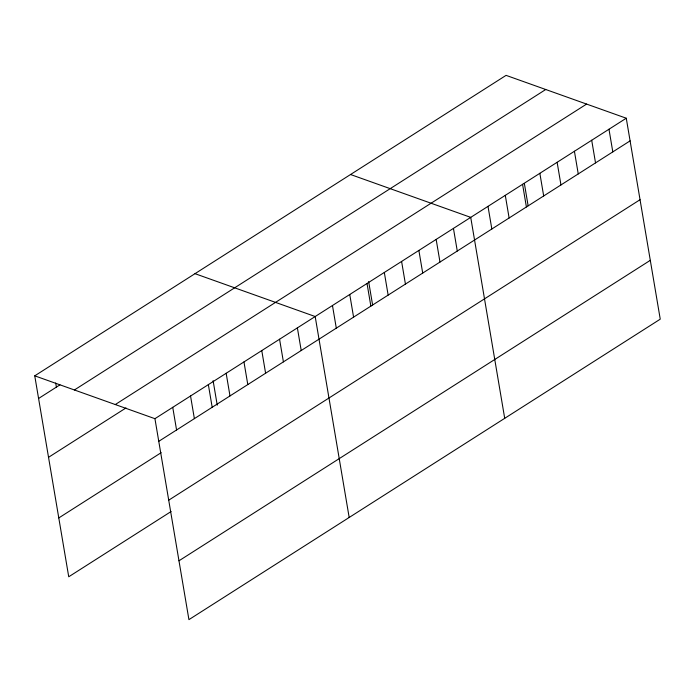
<?xml version="1.0" encoding="UTF-8"?>
<svg xmlns="http://www.w3.org/2000/svg" width="695" height="695" viewBox="0 0 695 695"><rect width="100%" height="100%" fill="white"/><g stroke="black" fill="none" stroke-linecap="round" stroke-linejoin="round"><path stroke-width="1.04" d="M34.75 375.83L506.073 75.364L626.264 118.22L660.25 319.17L188.927 619.636L154.933 418.685L34.75 375.83L68.736 576.78L171.118 511.511M38.581 398.478L59.944 384.856M74.408 389.973L545.74 89.507M115.274 404.542L586.597 104.076M48.537 457.319L125.986 407.939M154.933 418.685L626.264 118.22M158.764 441.334L630.096 140.868M58.788 517.94L161.171 452.671M168.72 500.174L640.043 199.708M178.971 560.795L650.294 260.33M350.541 174.514L470.724 217.37L504.709 418.329M195 273.674L315.183 316.529L349.177 517.48M608.976 129.235L612.808 151.884M591.697 140.251L595.528 162.908M574.418 151.267L578.249 173.924M557.129 162.291L560.961 184.94M539.85 173.307L543.681 195.955M524.36 183.445L528.13 205.781M522.571 184.323L526.402 206.971M505.291 195.338L509.122 217.987M488.003 206.354L491.834 229.003M453.444 228.386L457.275 251.043M436.156 239.41L439.987 262.058M418.877 250.426L422.708 273.074M401.597 261.442L405.428 284.09M384.318 272.457L388.149 295.106M368.637 281.536L372.598 304.931M367.03 283.473L370.861 306.121M349.75 294.489L353.581 317.146M332.471 305.513L336.302 328.162M297.382 327.875L301.213 350.523M279.572 339.23L283.404 361.878M261.772 350.575L265.603 373.232M243.962 361.93L247.794 384.578M226.162 373.285L229.993 395.933M213.104 380.686L217.24 405.15M208.352 384.63L212.184 407.279M190.543 395.985L194.374 418.633M172.742 407.331L176.573 429.979M55.687 383.006L56.391 387.124"/></g></svg>
